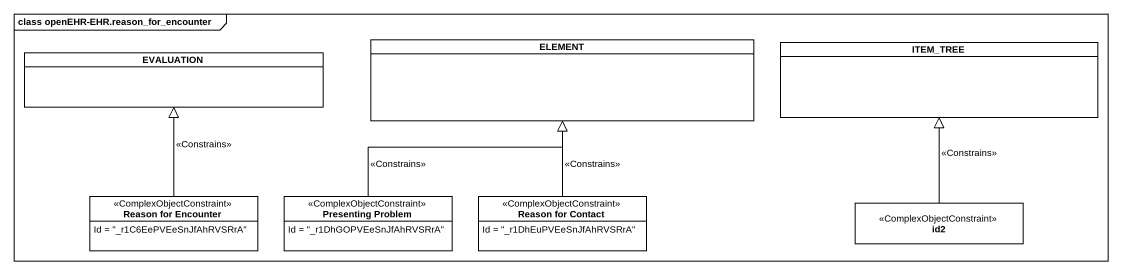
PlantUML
@startuml
mainframe class openEHR-EHR.reason_for_encounter
hide circle
hide empty members
class ELEMENT
class ITEM_TREE
class EVALUATION
class "Reason for Encounter" as Reason_for_Encounter <<ComplexObjectConstraint>> {
  Id = "_r1C6EePVEeSnJfAhRVSRrA"
}
class "Presenting Problem" as Presenting_Problem <<ComplexObjectConstraint>> {
  Id = "_r1DhGOPVEeSnJfAhRVSRrA"
}
class "Reason for Contact" as Reason_for_Contact <<ComplexObjectConstraint>> {
  Id = "_r1DhEuPVEeSnJfAhRVSRrA"
}
class id2 <<ComplexObjectConstraint>>
Reason_for_Encounter -up-|> EVALUATION : <<Constrains>>
Presenting_Problem -up-|> ELEMENT : <<Constrains>>
Reason_for_Contact -up-|> ELEMENT : <<Constrains>>
id2 -up-|> ITEM_TREE : <<Constrains>>
@enduml
